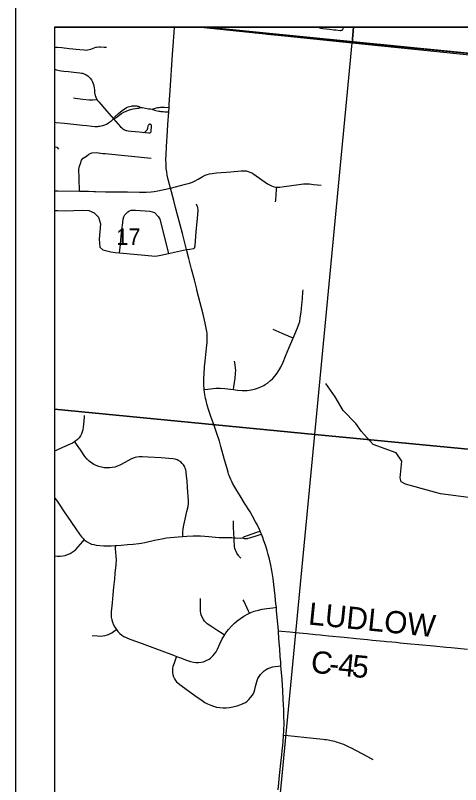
# Model space of a CAD drawing. Extents: x 0 to 41.6, y 0 to 22.
# Drawn here: x 2 to 3.137, y 18.965 to 20.93 of the extents above; entities that cross this region are included whole.
import ezdxf

# ---------------------------------------------------------------- set-up
doc = ezdxf.new("R2010")
doc.units = 0
for name, color, linetype in [('BR_P_Brg_Pad_Object', 7, 'Continuous'), ('BR_P_Sub_Foot_Object', 7, 'Continuous'), ('BR_P_Sub_Object', 7, 'Continuous'), ('GM_X_City_Street', 7, 'Continuous'), ('GM_X_Corporation', 7, 'Continuous'), ('GM_X_County_Road', 7, 'Continuous'), ('GM_X_Township_Road', 7, 'Continuous'), ('PF_X_Ground_Line', 7, 'Continuous')]:
    doc.layers.add(name, color=color, linetype=linetype)

msp = doc.modelspace()

# ---------------------------------------------------------------- linework, layer by layer
at = {"layer": 'BR_P_Sub_Object'}
for p, q in [((2, 21), (2, 14)), ((2.1, 20.9), (2.1, 14.1)), ((2.1, 20.9), (8.9, 20.9))]:
    msp.add_line(p, q, dxfattribs=at)
at = {"layer": 'GM_X_City_Street'}
for points in [[(2.7742, 20.9), (2.7791, 20.8981), (2.7852, 20.8968), (2.802, 20.8951), (2.8132, 20.8938), (2.8188, 20.8931), (2.8296, 20.892), (2.831, 20.892), (2.8325, 20.8922), (2.8336, 20.8924), (2.8348, 20.8928)], [(2.8348, 20.8928), (2.8357, 20.8936), (2.8367, 20.8948), (2.8373, 20.8959), (2.8377, 20.8971), (2.8379, 20.8986), (2.8381, 20.9)], [(2.1, 20.8487), (2.1029, 20.8489), (2.1073, 20.8489), (2.1184, 20.8479), (2.137, 20.8458), (2.1648, 20.8429), (2.1759, 20.8419), (2.1809, 20.8417), (2.184, 20.842), (2.1882, 20.8429), (2.1924, 20.8442), (2.201, 20.8477), (2.2052, 20.849), (2.2076, 20.8495), (2.2131, 20.8501), (2.2175, 20.8501), (2.2268, 20.8495), (2.2329, 20.849)], [(2.1, 20.7925), (2.1052, 20.7911), (2.1118, 20.7897), (2.117, 20.789), (2.1239, 20.7882), (2.1356, 20.787), (2.1497, 20.7856), (2.1643, 20.7838), (2.1691, 20.7829), (2.1713, 20.7824), (2.1733, 20.7817), (2.1753, 20.781), (2.1773, 20.7801), (2.1793, 20.7792), (2.1812, 20.7781), (2.1848, 20.7757), (2.1876, 20.7733), (2.1906, 20.7702), (2.1945, 20.7653), (2.1956, 20.7637), (2.1963, 20.7621), (2.1981, 20.7582), (2.1996, 20.7541), (2.2006, 20.7499), (2.2014, 20.745), (2.2017, 20.74), (2.2019, 20.7344), (2.2023, 20.732), (2.2026, 20.7301), (2.2039, 20.7253), (2.2054, 20.7213), (2.2076, 20.7168), (2.2087, 20.7151), (2.2099, 20.7131), (2.213, 20.7092), (2.2329, 20.6862), (2.2509, 20.666), (2.2688, 20.6457), (2.2718, 20.6427), (2.2742, 20.6407), (2.2774, 20.6388), (2.2808, 20.6372), (2.2826, 20.6366), (2.2843, 20.6361), (2.288, 20.6354), (2.2954, 20.6345), (2.3158, 20.6324), (2.3319, 20.6308), (2.3412, 20.63), (2.343, 20.6302), (2.3442, 20.6306), (2.3452, 20.6313), (2.346, 20.6322), (2.3465, 20.6333), (2.347, 20.6351), (2.3481, 20.6463), (2.348, 20.6481), (2.3477, 20.6493), (2.3471, 20.6504), (2.3462, 20.6513), (2.3451, 20.6519), (2.344, 20.6523), (2.3427, 20.6522), (2.3416, 20.6518), (2.3405, 20.6511), (2.3397, 20.6502), (2.3391, 20.6491), (2.3385, 20.6473), (2.3377, 20.6424), (2.3373, 20.6406), (2.3369, 20.6394), (2.3364, 20.6382), (2.3358, 20.6372), (2.3351, 20.6361), (2.3309, 20.6318)], [(2.1483, 20.7193), (2.1526, 20.7188), (2.1722, 20.7164), (2.1887, 20.7148), (2.1949, 20.7145), (2.198, 20.7146), (2.2087, 20.7151)], [(2.2509, 20.666), (2.2523, 20.6687), (2.2533, 20.6703), (2.2539, 20.6711), (2.2545, 20.6718), (2.264, 20.6801), (2.276, 20.6899), (2.2801, 20.6928), (2.2838, 20.6949), (2.2878, 20.6966), (2.292, 20.6979), (2.2962, 20.6987), (2.2985, 20.699), (2.3012, 20.6992), (2.3055, 20.6993), (2.3092, 20.699), (2.3115, 20.6986), (2.3135, 20.6981), (2.3159, 20.6972), (2.3195, 20.6953)], [(2.2509, 20.666), (2.2534, 20.6669), (2.255, 20.6675), (2.2564, 20.6683), (2.2574, 20.669), (2.2653, 20.6752), (2.2714, 20.6794), (2.2773, 20.6828), (2.2829, 20.6856), (2.2886, 20.6879), (2.2912, 20.6887), (2.2945, 20.6898), (2.3011, 20.6914), (2.3066, 20.6923), (2.312, 20.693), (2.3137, 20.6932), (2.315, 20.6935), (2.317, 20.6941), (2.3195, 20.6953)], [(2.3195, 20.6953), (2.3244, 20.6946), (2.3403, 20.6919), (2.345, 20.6914), (2.3496, 20.691)], [(2.3496, 20.691), (2.3603, 20.6938), (2.364, 20.6946), (2.3674, 20.6951), (2.3704, 20.6954), (2.3742, 20.6956), (2.3774, 20.6956), (2.3809, 20.6954), (2.3924, 20.6947)], [(2.3496, 20.691), (2.3512, 20.6901), (2.3534, 20.6891), (2.3553, 20.6884), (2.3588, 20.6876), (2.3662, 20.686), (2.3687, 20.6855), (2.3717, 20.685), (2.3744, 20.6847), (2.3772, 20.6845), (2.3816, 20.6842), (2.3916, 20.6836)], [(2.1, 20.6574), (2.1044, 20.6569), (2.1253, 20.6547), (2.1718, 20.6497), (2.1825, 20.6487), (2.1955, 20.6473), (2.203, 20.6466), (2.208, 20.6466), (2.2106, 20.6467), (2.2131, 20.6469), (2.2159, 20.6473), (2.2187, 20.6478), (2.2235, 20.649), (2.2283, 20.6507), (2.2329, 20.6527), (2.2373, 20.6552), (2.2415, 20.6581), (2.2463, 20.6621), (2.2509, 20.666)]]:
    msp.add_lwpolyline(points, dxfattribs=at)
at = {"layer": 'GM_X_Corporation'}
for points in [[(2.4734, 20.9), (2.1, 20.9), (2.1, 19.9239), (2.7653, 19.8595), (2.8604, 20.8603)], [(2.8637, 20.9), (2.4734, 20.9), (2.8604, 20.8603)], [(3.867, 20.9), (2.4861, 20.9), (2.8635, 20.8627), (3.3613, 20.8136), (3.8541, 20.7564)], [(3.8716, 20.9), (2.8637, 20.9), (2.8604, 20.8603), (3.8598, 20.7583)], [(2.8604, 20.8603), (3.8598, 20.7583), (3.8592, 20.7507), (3.7703, 19.7632), (2.7653, 19.8595)], [(2.1, 19.9239), (2.1, 18.9033), (2.6683, 18.8543), (2.7653, 19.8595)], [(2.7653, 19.8595), (3.7703, 19.7632), (3.6737, 18.7588), (2.6683, 18.8543)]]:
    msp.add_lwpolyline(points, close=True, dxfattribs=at)
for points in [[(4.6148, 17.9687), (4.6489, 18.3089), (4.6749, 18.6596), (4.1786, 18.7087), (4.2275, 19.2068), (4.2774, 19.7077), (4.0346, 19.7367), (3.7666, 19.7629), (3.8541, 20.7564), (3.3613, 20.8136), (2.8635, 20.8627), (2.4861, 20.9), (2.1, 20.9), (2.1, 14.1)], [(4.8526, 20.9), (2.4821, 20.9), (2.4937, 20.8988), (2.5069, 20.8973), (2.5201, 20.8959), (2.5333, 20.8945), (2.5466, 20.8931), (2.5598, 20.8916), (2.573, 20.8902), (2.5862, 20.8888), (2.5994, 20.8874), (2.6125, 20.886), (2.6256, 20.8846), (2.6381, 20.8832), (2.6433, 20.8827), (2.6529, 20.8816), (2.661, 20.8806), (2.6618, 20.8806), (2.6811, 20.8788), (2.7007, 20.877), (2.7126, 20.8758), (2.7244, 20.8748), (2.7277, 20.8744), (2.729, 20.8743), (2.7381, 20.8735), (2.7591, 20.8715), (2.7727, 20.8703), (2.7827, 20.8693), (2.7829, 20.8693), (2.7859, 20.869), (2.7889, 20.8688), (2.789, 20.8688), (2.7991, 20.8678), (2.8066, 20.8671), (2.8123, 20.8666), (2.8172, 20.8661), (2.8274, 20.8652), (2.8283, 20.8651), (2.8378, 20.8642), (2.8528, 20.8628), (2.8613, 20.8621), (2.8615, 20.862), (2.8635, 20.8619), (3.3611, 20.8136)]]:
    msp.add_lwpolyline(points, dxfattribs=at)
at = {"layer": 'GM_X_County_Road'}
msp.add_line((2.3916, 20.6836), (2.3924, 20.6947), dxfattribs=at)
for points in [[(2.3924, 20.6947), (2.3931, 20.7036), (2.395, 20.7383), (2.4012, 20.8306), (2.4027, 20.8529), (2.4052, 20.8869), (2.4063, 20.9)], [(2.3858, 20.5939), (2.3869, 20.6098), (2.3875, 20.6204), (2.3897, 20.6515), (2.3916, 20.6836)], [(2.3964, 20.489), (2.3905, 20.5109), (2.3881, 20.5219), (2.3866, 20.5305), (2.3855, 20.5392), (2.3848, 20.5505), (2.3846, 20.5624), (2.3848, 20.5749), (2.3858, 20.5939)], [(2.2003, 20.4805), (2.2044, 20.4804), (2.2298, 20.4797), (2.2566, 20.4795), (2.2864, 20.4793), (2.317, 20.4788), (2.3341, 20.4789), (2.3467, 20.4798), (2.3548, 20.4807), (2.3642, 20.482), (2.3759, 20.4842), (2.3964, 20.489)], [(2.4371, 20.3324), (2.4267, 20.3729), (2.4092, 20.439), (2.4045, 20.457), (2.3964, 20.489)], [(2.1, 20.4822), (2.1094, 20.4821), (2.1641, 20.4812), (2.187, 20.4809), (2.2003, 20.4805)], [(2.4639, 20.2286), (2.4634, 20.2306), (2.4572, 20.2545), (2.4502, 20.2815), (2.443, 20.3091), (2.4371, 20.3324)], [(2.4822, 19.9745), (2.4818, 19.979), (2.4816, 19.9825), (2.4814, 19.9867), (2.4813, 19.9914), (2.4813, 19.9978), (2.4814, 20.003), (2.4818, 20.0142), (2.483, 20.0322), (2.4844, 20.0468), (2.4863, 20.0634), (2.4891, 20.0878), (2.4896, 20.0934), (2.4899, 20.0983), (2.4901, 20.1032), (2.4901, 20.1076), (2.4901, 20.1115), (2.4899, 20.115), (2.4896, 20.1188), (2.4892, 20.1223), (2.4877, 20.1314), (2.485, 20.1435), (2.4793, 20.1671), (2.472, 20.1954), (2.4639, 20.2286)], [(2.6285, 19.6043), (2.627, 19.6082), (2.6252, 19.6123), (2.6232, 19.6167), (2.6173, 19.629), (2.6137, 19.6362), (2.6059, 19.6503), (2.5993, 19.6615), (2.5854, 19.6843), (2.5739, 19.7027), (2.5654, 19.7165), (2.5605, 19.7251), (2.555, 19.735), (2.5528, 19.7394), (2.5504, 19.7445), (2.5477, 19.7507), (2.5461, 19.7546), (2.5448, 19.7584), (2.5432, 19.7634), (2.5415, 19.769), (2.5374, 19.7835), (2.5343, 19.795), (2.525, 19.8291), (2.5211, 19.8422), (2.5148, 19.8616), (2.5068, 19.8845), (2.5001, 19.9032), (2.4942, 19.9209), (2.4901, 19.9346), (2.4871, 19.9461), (2.4858, 19.9516), (2.4849, 19.9565), (2.4832, 19.9663), (2.4822, 19.9745)], [(2.6666, 19.4177), (2.6656, 19.427), (2.6646, 19.4363), (2.6635, 19.4468), (2.6604, 19.4758), (2.6584, 19.4912), (2.6569, 19.5017), (2.6553, 19.5114), (2.6526, 19.5254), (2.6492, 19.5406), (2.6461, 19.5526), (2.643, 19.5633), (2.6395, 19.5739), (2.6339, 19.5903), (2.6317, 19.5961), (2.6285, 19.6043)], [(2.6717, 19.3579), (2.6704, 19.3753), (2.669, 19.3919), (2.6674, 19.4099), (2.6666, 19.4177)], [(2.6717, 19.3579), (2.6796, 19.357), (2.7012, 19.3547), (2.7253, 19.3525), (2.7457, 19.3506), (2.7667, 19.3483), (2.7797, 19.347), (2.7853, 19.3465), (2.8, 19.3451), (2.8402, 19.3414), (2.8711, 19.3382), (2.8996, 19.3353), (2.9125, 19.3341), (2.9212, 19.3333), (2.9416, 19.3313), (2.9484, 19.3308), (2.9614, 19.3298), (2.9731, 19.3286), (2.9829, 19.3273), (3.009, 19.3248), (3.0309, 19.3226), (3.0691, 19.3193), (3.1, 19.3163), (3.1129, 19.3148), (3.1548, 19.3107)], [(2.6784, 19.2685), (2.6778, 19.2773), (2.6767, 19.2921), (2.6753, 19.3113), (2.674, 19.3274), (2.672, 19.3534), (2.6717, 19.3579)], [(2.6714, 18.9514), (2.6729, 18.9688), (2.6749, 18.9879), (2.679, 19.0268), (2.6804, 19.0398), (2.6817, 19.0521), (2.6828, 19.0639), (2.6839, 19.0757), (2.6858, 19.103), (2.6864, 19.1216), (2.6861, 19.1407), (2.6857, 19.1545), (2.685, 19.1696), (2.6843, 19.1819), (2.6829, 19.2055), (2.6811, 19.2333), (2.6791, 19.2599), (2.6784, 19.2685)]]:
    msp.add_lwpolyline(points, dxfattribs=at)
at = {"layer": 'GM_X_Township_Road'}
for points in [[(2.1, 20.5948), (2.1056, 20.5939), (2.1105, 20.5884)], [(2.1641, 20.4812), (2.1626, 20.5139), (2.162, 20.5376), (2.164, 20.5448), (2.1659, 20.5521), (2.1692, 20.56), (2.1732, 20.5652), (2.1817, 20.5705), (2.1876, 20.5757), (2.1949, 20.579), (2.2074, 20.5797), (2.2231, 20.5778)], [(2.2231, 20.5778), (2.2242, 20.5777), (2.2291, 20.5771), (2.347, 20.5658)], [(2.3964, 20.489), (2.4343, 20.4987), (2.4451, 20.5015), (2.452, 20.504), (2.4576, 20.5066), (2.4667, 20.5119), (2.4769, 20.5178), (2.4847, 20.5218), (2.49, 20.5239), (2.4955, 20.5254), (2.5023, 20.5267), (2.5135, 20.5278), (2.55, 20.5309), (2.5766, 20.5332), (2.5836, 20.5333), (2.5892, 20.5327), (2.5942, 20.5316), (2.599, 20.53), (2.6036, 20.5278), (2.6089, 20.5245), (2.6441, 20.4999), (2.6488, 20.497), (2.6538, 20.4947), (2.6589, 20.4929), (2.6643, 20.4918), (2.6678, 20.4915)], [(2.6647, 20.4541), (2.665, 20.4578), (2.6673, 20.4858), (2.6678, 20.4915)], [(2.6678, 20.4915), (2.6697, 20.4914), (2.6759, 20.4915), (2.6869, 20.4928), (2.7244, 20.4984), (2.7362, 20.4996), (2.7424, 20.5001), (2.747, 20.4999), (2.7515, 20.4996), (2.7618, 20.4984), (2.7714, 20.4976), (2.7815, 20.4968)], [(2.4371, 20.3324), (2.4455, 20.3333), (2.4552, 20.3344), (2.4559, 20.3347), (2.4565, 20.3351), (2.4572, 20.3356), (2.4576, 20.3362), (2.458, 20.337), (2.4584, 20.3382), (2.4587, 20.3397), (2.4591, 20.3423), (2.4618, 20.3771), (2.4649, 20.4124), (2.4665, 20.4316), (2.4665, 20.4345), (2.4663, 20.4375), (2.4659, 20.4396), (2.4653, 20.4414), (2.4647, 20.4433), (2.4639, 20.4452), (2.4624, 20.4478)], [(2.1, 20.4317), (2.1075, 20.4316), (2.1275, 20.4313), (2.1716, 20.4324), (2.1879, 20.4314), (2.2013, 20.4257), (2.2119, 20.4145), (2.2174, 20.3974), (2.2141, 20.3583), (2.2156, 20.3378), (2.2233, 20.3311), (2.2438, 20.3259), (2.255, 20.3247), (2.2656, 20.3237), (2.3577, 20.3149), (2.3715, 20.318), (2.3915, 20.3217), (2.4371, 20.3324)], [(2.2656, 20.3237), (2.2664, 20.3303), (2.2681, 20.3449), (2.2693, 20.3574), (2.2703, 20.3661), (2.271, 20.374), (2.2723, 20.3836), (2.2735, 20.3932), (2.2752, 20.4097), (2.2767, 20.4156), (2.2794, 20.4206), (2.2826, 20.4245), (2.2871, 20.4285), (2.2915, 20.4309), (2.2957, 20.4322), (2.3069, 20.4324), (2.3438, 20.43), (2.3552, 20.4264), (2.3649, 20.4168), (2.3693, 20.4093), (2.3915, 20.3217)], [(2.7097, 20.1058), (2.7207, 20.1316), (2.7243, 20.1414), (2.7263, 20.1485), (2.7278, 20.157), (2.7296, 20.173), (2.733, 20.207), (2.7346, 20.2237), (2.7351, 20.229)], [(2.6575, 20.1287), (2.6808, 20.1183), (2.7031, 20.1087), (2.7097, 20.1058)], [(2.5572, 19.9741), (2.5677, 19.9728), (2.5794, 19.9718), (2.5868, 19.9718), (2.5923, 19.9719), (2.6019, 19.9735), (2.6104, 19.9754), (2.6186, 19.9779), (2.6272, 19.9812), (2.6344, 19.9847), (2.638, 19.9869), (2.6436, 19.9907), (2.6518, 19.9972), (2.6577, 20.0026), (2.6631, 20.0085), (2.6687, 20.0158), (2.6731, 20.0225), (2.6777, 20.0312), (2.6836, 20.0442), (2.6898, 20.0591), (2.6983, 20.0797), (2.709, 20.1042), (2.7097, 20.1058)], [(2.5572, 19.9741), (2.5581, 19.981), (2.561, 20.0032), (2.5623, 20.0156), (2.5627, 20.0237), (2.5624, 20.0292), (2.5611, 20.0378), (2.5595, 20.0464)], [(2.4822, 19.9745), (2.4915, 19.9755), (2.512, 19.9778), (2.5188, 19.9781), (2.5232, 19.978), (2.535, 19.9769), (2.5572, 19.9741)], [(2.1758, 19.908), (2.1753, 19.9027), (2.1731, 19.8778), (2.172, 19.8711), (2.1708, 19.8663), (2.1688, 19.8611), (2.1661, 19.8561), (2.1625, 19.8511), (2.1588, 19.8469), (2.1547, 19.8432), (2.152, 19.8413)], [(2.152, 19.8413), (2.1506, 19.8403), (2.1457, 19.8376), (2.1203, 19.8258), (2.1039, 19.8184), (2.1, 19.8165)], [(2.4275, 19.5984), (2.4274, 19.6054), (2.4273, 19.6098), (2.4282, 19.6186), (2.43, 19.6278), (2.4335, 19.6429), (2.4383, 19.6628), (2.441, 19.6755), (2.442, 19.6827), (2.4419, 19.69), (2.4397, 19.724), (2.4384, 19.7408), (2.4374, 19.7531), (2.4366, 19.7636), (2.4356, 19.769), (2.4341, 19.7736), (2.4326, 19.7769), (2.4297, 19.7815), (2.4262, 19.7856), (2.4222, 19.7894), (2.4177, 19.7924), (2.4133, 19.7944), (2.4082, 19.796), (2.4021, 19.7971), (2.372, 19.7993), (2.3391, 19.8011), (2.3244, 19.8021), (2.3164, 19.8022), (2.3103, 19.8017), (2.3056, 19.8007), (2.301, 19.7991), (2.2949, 19.7962), (2.2798, 19.7876), (2.2681, 19.7817), (2.2607, 19.7785), (2.2541, 19.7763), (2.2473, 19.7748), (2.2411, 19.774), (2.2335, 19.7739), (2.2272, 19.7743), (2.2198, 19.7756), (2.2131, 19.7775), (2.2067, 19.78), (2.2005, 19.7831), (2.1915, 19.7889), (2.1875, 19.792), (2.1832, 19.7966), (2.1777, 19.8034), (2.1678, 19.8178), (2.1546, 19.8374), (2.152, 19.8413)], [(2.1, 19.6974), (2.1046, 19.6917), (2.1139, 19.6785), (2.1233, 19.6646), (2.1436, 19.6349), (2.1548, 19.6184), (2.1638, 19.605), (2.1689, 19.598), (2.1738, 19.5924), (2.1761, 19.5903)], [(2.5586, 19.5954), (2.5581, 19.6053), (2.5574, 19.6244), (2.5573, 19.6327), (2.557, 19.6385)], [(2.2545, 19.5753), (2.2594, 19.5756), (2.2706, 19.5766), (2.286, 19.5779), (2.3009, 19.5793), (2.3151, 19.5808), (2.3212, 19.5817), (2.331, 19.5835), (2.3552, 19.589), (2.374, 19.5931), (2.3863, 19.5949), (2.416, 19.5975), (2.4275, 19.5984)], [(2.4275, 19.5984), (2.4377, 19.5992), (2.4544, 19.6001), (2.473, 19.6), (2.4836, 19.5996), (2.4941, 19.5984), (2.5113, 19.5967), (2.5206, 19.5963), (2.5293, 19.5963), (2.5397, 19.5962), (2.5464, 19.5962), (2.5526, 19.5959), (2.5586, 19.5954)], [(2.5805, 19.5949), (2.5819, 19.5964), (2.5828, 19.5973), (2.5835, 19.5978), (2.5841, 19.5981), (2.5851, 19.5986), (2.5928, 19.6012), (2.6167, 19.6094), (2.6252, 19.6123)], [(2.5805, 19.5949), (2.5845, 19.5939), (2.586, 19.5936), (2.5878, 19.5935), (2.5895, 19.5935), (2.5915, 19.5936), (2.5928, 19.5938), (2.5945, 19.5941), (2.6018, 19.596), (2.6149, 19.6002), (2.6202, 19.6018), (2.6285, 19.6043)], [(2.1, 19.5498), (2.1007, 19.5496), (2.1075, 19.5488), (2.1144, 19.5487), (2.1212, 19.5493), (2.1272, 19.5505), (2.1331, 19.5524), (2.14, 19.5554), (2.1454, 19.5585), (2.1499, 19.5618), (2.154, 19.5656), (2.1664, 19.5795), (2.1722, 19.586), (2.1761, 19.5903)], [(2.1761, 19.5903), (2.1783, 19.5882), (2.1835, 19.5847), (2.1889, 19.5818), (2.1947, 19.5794), (2.2, 19.5779), (2.2062, 19.5769), (2.226, 19.5749), (2.2359, 19.5745), (2.2446, 19.5747), (2.2545, 19.5753)], [(2.5586, 19.5954), (2.5614, 19.5953), (2.5763, 19.5948), (2.5805, 19.5949)], [(2.5761, 19.5435), (2.5742, 19.545), (2.5727, 19.5467), (2.5712, 19.5484), (2.57, 19.5503), (2.5658, 19.5563), (2.5636, 19.5601), (2.5619, 19.5641), (2.5607, 19.5683), (2.5599, 19.5739), (2.5589, 19.5894), (2.5586, 19.5954)], [(2.2545, 19.5753), (2.2548, 19.5709), (2.255, 19.5678), (2.2569, 19.548), (2.2571, 19.54), (2.2564, 19.5264), (2.2544, 19.5049), (2.253, 19.4894), (2.2509, 19.469), (2.2488, 19.4493), (2.2468, 19.4289), (2.2447, 19.4066), (2.2444, 19.3997), (2.2449, 19.3928), (2.2461, 19.386), (2.248, 19.3794), (2.2507, 19.373), (2.2536, 19.3674), (2.2574, 19.3616), (2.258, 19.3609)], [(2.5339, 19.3466), (2.5279, 19.3506), (2.5171, 19.3578), (2.499, 19.3695), (2.4903, 19.3755), (2.4866, 19.3787), (2.4833, 19.3824), (2.4802, 19.387), (2.4773, 19.3925), (2.4749, 19.3982), (2.4735, 19.4029), (2.4728, 19.4078), (2.4726, 19.4159), (2.4729, 19.4316), (2.4729, 19.44)], [(2.5981, 19.4024), (2.5956, 19.4076), (2.584, 19.4322), (2.5821, 19.4365)], [(2.5339, 19.3466), (2.5377, 19.3522), (2.5446, 19.361), (2.5519, 19.3693), (2.5598, 19.3771), (2.5664, 19.3828), (2.5748, 19.3891), (2.5836, 19.3948), (2.5927, 19.3999), (2.5981, 19.4024)], [(2.5981, 19.4024), (2.6016, 19.4041), (2.6103, 19.4075), (2.6209, 19.4108), (2.6305, 19.4131), (2.6421, 19.4151), (2.6574, 19.4167), (2.6666, 19.4177)], [(2.1964, 19.3457), (2.2094, 19.3446), (2.2181, 19.3444), (2.2237, 19.3446), (2.2292, 19.3455), (2.2352, 19.3473), (2.2409, 19.3497), (2.2463, 19.3527), (2.253, 19.3574), (2.258, 19.3609)], [(2.258, 19.3609), (2.2618, 19.3562), (2.2671, 19.3509), (2.272, 19.3469), (2.2772, 19.3434), (2.2829, 19.3406), (2.2927, 19.3366), (2.3242, 19.325), (2.351, 19.3151), (2.404, 19.2953), (2.4118, 19.2923)], [(2.4118, 19.2923), (2.422, 19.2885), (2.4371, 19.2828), (2.4477, 19.2791), (2.455, 19.2774), (2.4613, 19.2766), (2.4676, 19.2766), (2.4744, 19.2773), (2.4806, 19.2787), (2.4859, 19.2808), (2.4948, 19.2854), (2.4984, 19.288), (2.5053, 19.2944), (2.509, 19.2987), (2.5125, 19.3039), (2.5161, 19.3106), (2.5225, 19.3248), (2.5283, 19.337), (2.5329, 19.3451), (2.5339, 19.3466)], [(2.4118, 19.2923), (2.4101, 19.2878), (2.4053, 19.275), (2.4026, 19.2666), (2.4014, 19.2611), (2.401, 19.256), (2.4013, 19.2503), (2.4022, 19.2459), (2.4038, 19.2405), (2.4062, 19.2353), (2.4089, 19.2309), (2.4117, 19.2275), (2.4158, 19.2235), (2.4232, 19.2177), (2.4585, 19.1925), (2.4767, 19.1796), (2.484, 19.1748), (2.4911, 19.1709), (2.4991, 19.1673), (2.5062, 19.1648), (2.5141, 19.1628), (2.5222, 19.1615), (2.5309, 19.1608), (2.5385, 19.1608), (2.5466, 19.1617), (2.5558, 19.1634), (2.5661, 19.1661), (2.5762, 19.1692), (2.5821, 19.1716), (2.5876, 19.1747), (2.5922, 19.178), (2.5964, 19.1818), (2.601, 19.187), (2.6056, 19.193), (2.6082, 19.1974), (2.6102, 19.2021), (2.6118, 19.2075), (2.6135, 19.2154), (2.6155, 19.2245), (2.6172, 19.2304), (2.6196, 19.2359), (2.6227, 19.2412), (2.6263, 19.2461), (2.6304, 19.2506), (2.6354, 19.2551), (2.6404, 19.2586), (2.6452, 19.2613), (2.6503, 19.2633), (2.6568, 19.2653), (2.664, 19.2667), (2.6713, 19.2676), (2.6784, 19.2685)], [(2.685, 19.0913), (2.6969, 19.09), (2.7608, 19.0833), (2.7864, 19.0806), (2.7905, 19.0801), (2.7947, 19.0796), (2.7988, 19.0789), (2.8029, 19.0782), (2.8069, 19.0773), (2.811, 19.0764), (2.815, 19.0754), (2.819, 19.0743), (2.823, 19.0731), (2.827, 19.0718), (2.8309, 19.0704), (2.8345, 19.0691), (2.8381, 19.0677), (2.8417, 19.0662), (2.8452, 19.0646), (2.8487, 19.063), (2.8521, 19.0613), (2.8556, 19.0595), (2.8992, 19.0363), (2.913, 19.0289)]]:
    msp.add_lwpolyline(points, dxfattribs=at)
at = {"layer": 'PF_X_Ground_Line'}
msp.add_lwpolyline([(3.3235, 19.655), (3.2505, 19.6705), (3.1572, 19.6986), (3.0855, 19.7081), (2.9963, 19.7327), (2.9858, 19.7386), (2.9826, 19.7485), (2.9872, 19.7916), (2.9725, 19.8124), (2.9139, 19.8341), (2.8842, 19.8673), (2.8695, 19.8873), (2.8372, 19.9206), (2.8171, 19.9559), (2.7928, 19.9898)], dxfattribs=at)

# ---------------------------------------------------------------- texts
at = {"layer": 'BR_P_Brg_Pad_Object'}
msp.add_text('17', height=0.04186, rotation=0, dxfattribs=at).set_placement((2.2575, 20.344))
at = {"layer": 'BR_P_Sub_Foot_Object'}
for s, height, rotation, p in [('LUDLOW', 0.05682, 354.2271, (2.7466, 19.374)), ('C', 0.0568, 354.0529, (2.7529, 19.2512)), ('4', 0.0568, 354.1571, (2.8227, 19.2439)), ('5', 0.0568, 354.5237, (2.8579, 19.2403)), ('-', 0.0568, 354.0765, (2.7994, 19.2463))]:
    msp.add_text(s, height=height, rotation=rotation, dxfattribs=at).set_placement(p)

doc.saveas('drawing.dxf')
